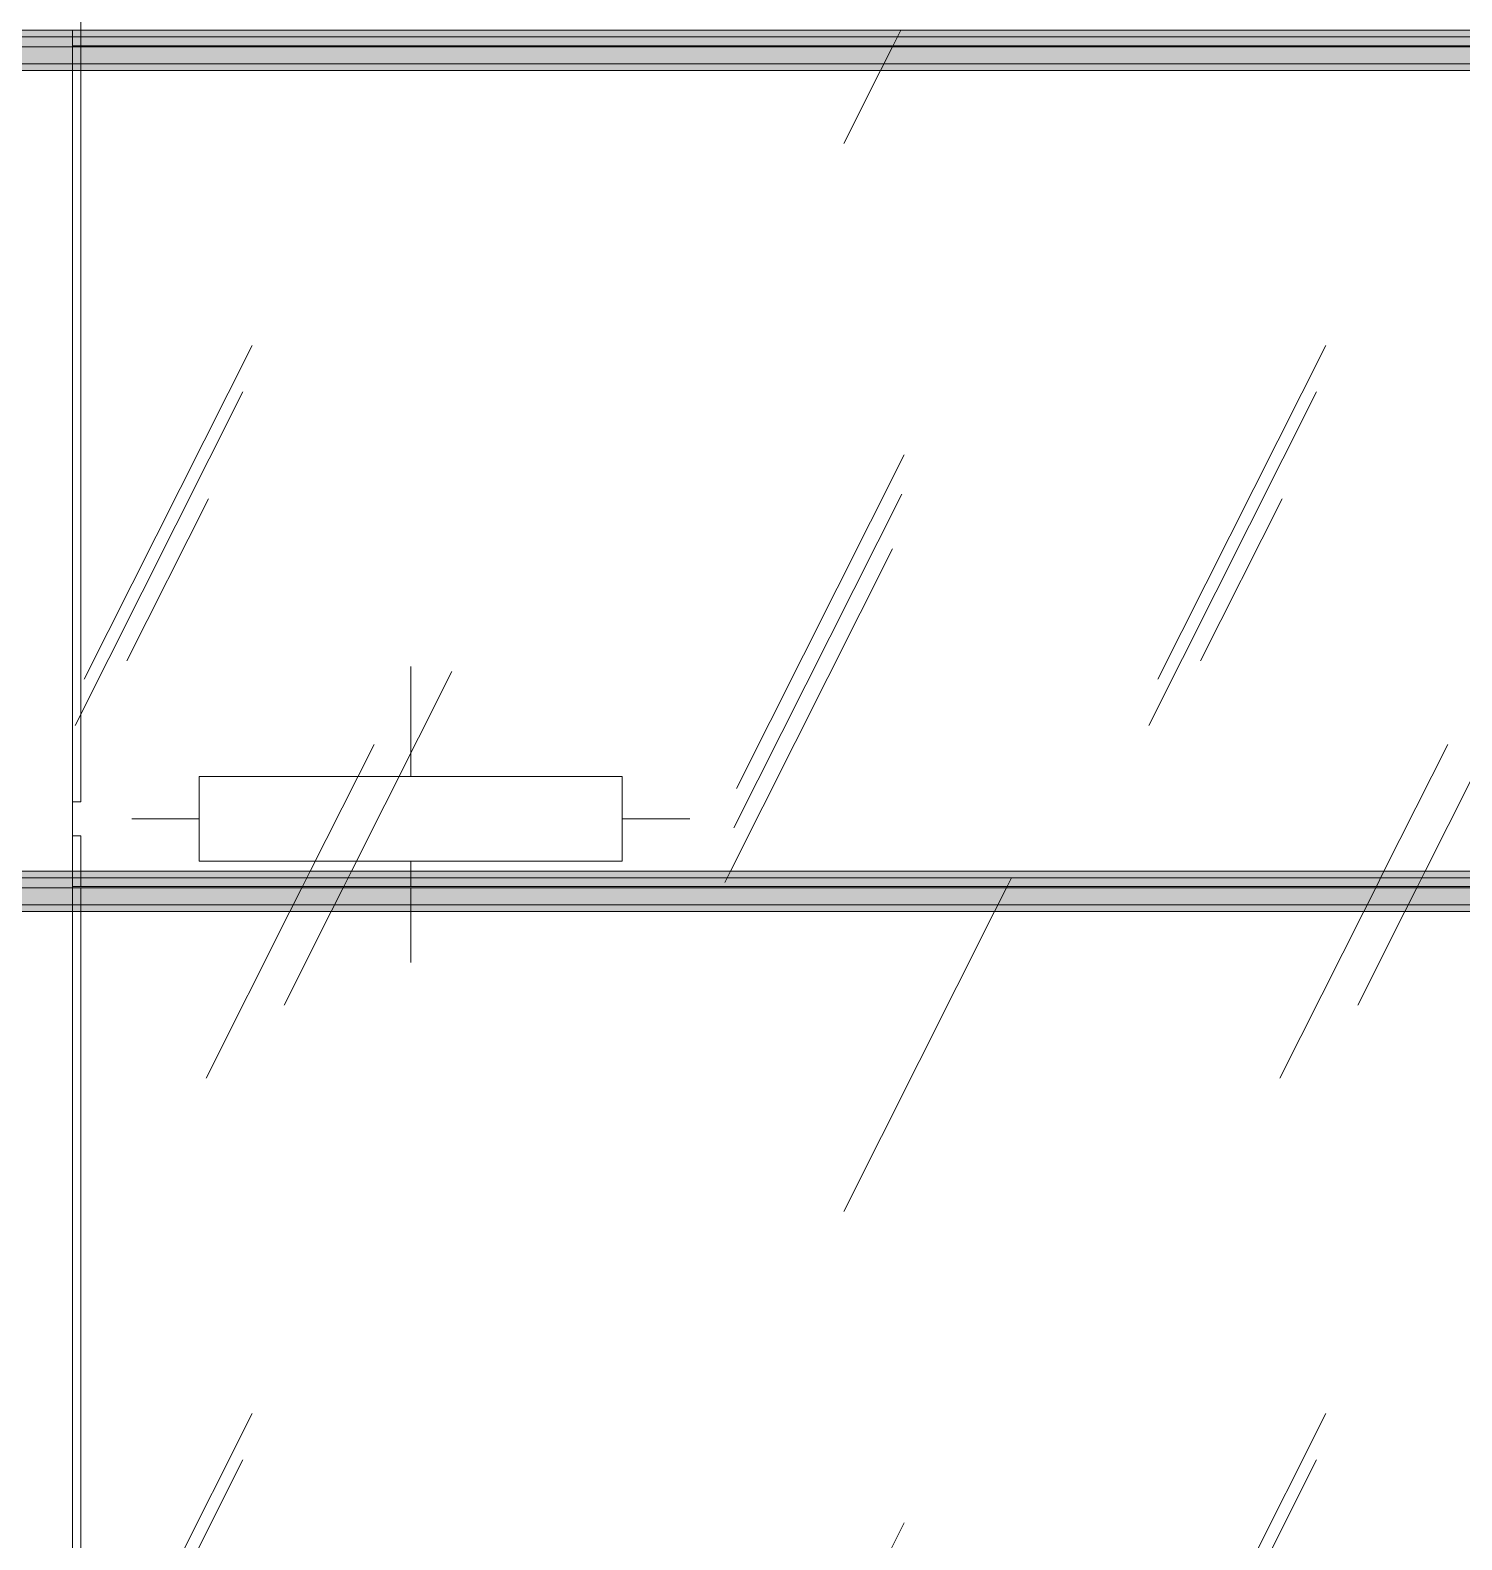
# Model space of a CAD drawing. Header units: millimetres. Extents: x 60855 to 206000, y 5274 to 78634.
# Drawn here: x 158010 to 159703, y 59482 to 61268 of the extents above; entities that cross this region are included whole.
import ezdxf

# ---------------------------------------------------------------- set-up
doc = ezdxf.new("R2010")
doc.units = ezdxf.units.MM
for name, color, linetype, lineweight in [('A-GLAZ-CURT', 52, 'Continuous', 9), ('A-GLAZ-CWMG', 51, 'Continuous', 9), ('C-PRKG', 70, 'Continuous', 9), ('S-COLS', 52, 'Continuous', 9)]:
    doc.layers.add(name, color=color, linetype=linetype, lineweight=lineweight)
doc.layers.add('A-GLAZ-CWMG-2', color=51, linetype='Continuous', lineweight=9, transparency=0.5)
pattern_1 = [(63.321, (1491.9, 475.3), (-0.0046, 1263.6984), [441.959, -2386.58]), (63.321, (221.9, 475.3), (-0.0046, 1263.6984), [441.959, -2386.58]), (63.321, (2099.84, 719.4), (-0.0046, 1263.6984), [441.959, -2386.58]), (63.321, (829.84, 719.4), (-0.0046, 1263.6984), [441.959, -2386.58]), (63.321, (2007.8, 633.24), (-0.0046, 1263.6984), [441.959, -2386.58]), (63.321, (737.8, 633.24), (-0.0046, 1263.6984), [441.959, -2386.58]), (63.321, (1914, 1126.8), (-0.0046, 1263.6984), [214.813, -2613.726]), (63.321, (644, 1126.8), (-0.0046, 1263.6984), [214.813, -2613.726]), (63.321, (1852.7, 1050.4), (-0.0046, 1263.6984), [441.959, -2386.58]), (63.321, (582.7, 1050.4), (-0.0046, 1263.6984), [441.959, -2386.58]), (63.321, (1863.5, 1105.26), (-0.0046, 1263.6984), [441.959, -2386.58]), (63.321, (593.5, 1105.26), (-0.0046, 1263.6984), [441.959, -2386.58]), (63.321, (1351.1, 864.7), (-0.0046, 1263.6984), [441.959, -2386.58]), (63.321, (81.1, 864.7), (-0.0046, 1263.6984), [441.959, -2386.58]), (63.321, (1361.95, 929.3), (-0.0046, 1263.6984), [441.959, -2386.58]), (63.321, (91.95, 929.3), (-0.0046, 1263.6984), [441.959, -2386.58]), (63.321, (1364.87, 975.9), (-0.0046, 1263.6984), [441.959, -2386.58]), (63.321, (94.87, 975.9), (-0.0046, 1263.6984), [441.959, -2386.58])]

# ---------------------------------------------------------------- blocks, each defined once
blk = doc.blocks.new('xe oto1 - xe oto-V65-TKCS_NHÀ XE 1 - MẶT BẰNG MÁI')
at = {"layer": 'C-PRKG'}
for p, q in [((-2050, -3950), (-2050, -3820)), ((-2050, -3950), (-2050, -3820)), ((-2300, -3950), (-1800, -3950)), ((-2300, -4050), (-2300, -3950)), ((-1800, -3950), (-1800, -4050)), ((-2300, -4000), (-2380, -4000)), ((-2300, -4000), (-2380, -4000)), ((-1720, -4000), (-1800, -4000)), ((-1720, -4000), (-1800, -4000)), ((-1800, -4050), (-2300, -4050)), ((-2050, -4062), (-2050, -4050)), ((-2050, -4062), (-2050, -4050)), ((-2050, -4080.3), (-2050, -4062)), ((-2050, -4080.3), (-2050, -4062)), ((-2050, -4109.8), (-2050, -4081.5)), ((-2050, -4109.8), (-2050, -4081.5)), ((-2050, -4170), (-2050, -4109.8)), ((-2050, -4170), (-2050, -4109.8))]:
    blk.add_line(p, q, dxfattribs=at)
blk = doc.blocks.new('TRỤ ĐỂ XE - TRỤ ĐỂ XE-V154-TKCS_NHÀ XE 1 - MẶT BẰNG MÁI')
at = {"layer": 'S-COLS'}
for p, q in [((-50, 109.8), (-50, 1057.1)), ((-60, 109.8), (-60, 960.7)), ((-60, 81.5), (-60, 109.8)), ((-50, 62), (-50, 109.8)), ((-60, 62), (-60, 80.3)), ((-60, 20), (-60, 62)), ((-50, -885.3), (-50, 61.6)), ((-50, 20), (-60, 20)), ((-60, -885.3), (-60, -20)), ((-50, -20), (-60, -20)), ((-60, -913.5), (-60, -885.3)), ((-50, -933), (-50, -885.3)), ((-60, -933), (-60, -914.7)), ((-60, -1363.3), (-60, -933))]:
    blk.add_line(p, q, dxfattribs=at)
blk = doc.blocks.new('System Panel - Glazed-2342062-TKCS_NHÀ XE 1 - MẶT BẰNG MÁI')
at = {"layer": 'A-GLAZ-CURT'}
h = blk.add_hatch(dxfattribs=at)
h.set_pattern_fill('FP_15', color=256, style=0, pattern_type=2)
h.set_pattern_definition(pattern_1)
h.paths.add_polyline_path([(91717.1, 59258.8), (91952.6, 59258.8), (91952.6, 59278.3), (68947.6, 59278.3), (68947.6, 59258.8), (90573.6, 59258.8)])
h.paths.add_polyline_path([(91952.6, 60225.5), (91952.6, 60253.8), (68947.6, 60253.8), (68947.6, 60225.5), (91717.1, 60225.5)])
h = blk.add_hatch(dxfattribs=at)
h.set_pattern_fill('FP_15', color=256, style=0, pattern_type=2)
h.set_pattern_definition(pattern_1)
h.paths.add_polyline_path([(91717.1, 59278.3), (91952.6, 59278.3), (91952.6, 60225.5), (68947.6, 60225.5), (68947.6, 59278.3), (90573.6, 59278.3)])
for p, q in [((91952.6, 60253.8), (68947.6, 60253.8)), ((84252.6, 60255), (89152.6, 60255))]:
    blk.add_line(p, q, dxfattribs=at)
blk = doc.blocks.new('System Panel - Glazed-V166-TKCS_NHÀ XE 1 - MẶT BẰNG MÁI')
at = {"layer": 'A-GLAZ-CURT'}
h = blk.add_hatch(dxfattribs=at)
h.set_pattern_fill('FP_15', color=256, style=0, pattern_type=2)
h.set_pattern_definition(pattern_1)
h.paths.add_polyline_path([(91717.1, 60253.8), (91952.6, 60253.8), (91952.6, 60273.3), (68947.6, 60273.3), (68947.6, 60253.8), (89430.2, 60253.8)])
h.paths.add_polyline_path([(71135.3, 61220.6), (91952.6, 61220.6), (91952.6, 61248.8), (68947.6, 61248.8), (68947.6, 61220.6)])
h = blk.add_hatch(dxfattribs=at)
h.set_pattern_fill('FP_15', color=256, style=0, pattern_type=2)
h.set_pattern_definition(pattern_1)
h.paths.add_polyline_path([(91717.1, 60273.3), (91952.6, 60273.3), (91952.6, 61220.6), (68947.6, 61220.6), (68947.6, 60273.3), (89430.2, 60273.3)])
for p, q in [((91952.6, 61248.8), (68947.6, 61248.8)), ((84252.6, 61250), (89152.6, 61250)), ((68947.6, 60253.8), (91952.6, 60253.8)), ((89152.6, 60255), (84252.6, 60255))]:
    blk.add_line(p, q, dxfattribs=at)
blk = doc.blocks.new('System Panel - Glazed-V167-TKCS_NHÀ XE 1 - MẶT BẰNG MÁI')
at = {"layer": 'A-GLAZ-CURT'}
h = blk.add_hatch(dxfattribs=at)
h.set_pattern_fill('FP_15', color=256, style=0, pattern_type=2)
h.set_pattern_definition(pattern_1)
h.paths.add_polyline_path([(91717.1, 61248.8), (91952.6, 61248.8), (91952.6, 61268.3), (68947.6, 61268.3), (68947.6, 61248.8), (89430.2, 61248.8)])
h.paths.add_polyline_path([(71135.3, 62215.6), (91952.6, 62215.6), (91952.6, 62243.9), (68947.6, 62243.9), (68947.6, 62215.6)])
for p, q in [((68947.6, 61248.8), (91952.6, 61248.8)), ((89152.6, 61250), (84252.6, 61250))]:
    blk.add_line(p, q, dxfattribs=at)
blk = doc.blocks.new('Rectangular Mullion - 40 x 80mm-2340579-TKCS_NHÀ XE 1 - MẶT BẰNG MÁI')
at = {"layer": 'A-GLAZ-CWMG-2'}
for points in [[(91952.6, 59270.3), (91952.6, 59278.3), (68947.6, 59278.3), (68947.6, 59270.3), (91717.1, 59270.3)], [(91952.6, 59230.5), (91952.6, 59270.3), (68947.6, 59270.3), (68947.6, 59230.5), (91717.1, 59230.5)]]:
    blk.add_hatch(color=256, dxfattribs=at).paths.add_polyline_path(points)
at = {"layer": 'A-GLAZ-CWMG'}
for p, q in [((68947.6, 59278.3), (91952.6, 59278.3)), ((91952.6, 59270.3), (68947.6, 59270.3)), ((91952.6, 59238.5), (68947.6, 59238.5)), ((91952.6, 59230.5), (68947.6, 59230.5))]:
    blk.add_line(p, q, dxfattribs=at)

msp = doc.modelspace()

# ---------------------------------------------------------------- block references
at = {"layer": 'A-GLAZ-CURT'}
for name in ['System Panel - Glazed-V167-TKCS_NHÀ XE 1 - MẶT BẰNG MÁI', 'System Panel - Glazed-V166-TKCS_NHÀ XE 1 - MẶT BẰNG MÁI', 'System Panel - Glazed-2342062-TKCS_NHÀ XE 1 - MẶT BẰNG MÁI']:
    msp.add_blockref(name, (73807.5, 0), dxfattribs=at)
at = {"layer": 'A-GLAZ-CWMG'}
for p in [(73807.5, 1990.1), (73807.5, 995)]:
    msp.add_blockref('Rectangular Mullion - 40 x 80mm-2340579-TKCS_NHÀ XE 1 - MẶT BẰNG MÁI', p, dxfattribs=at)
at = {"layer": 'C-PRKG'}
msp.add_blockref('xe oto1 - xe oto-V65-TKCS_NHÀ XE 1 - MẶT BẰNG MÁI', (160510.1, 64335.3), dxfattribs=at)
at = {"layer": 'S-COLS', "rotation": 180}
msp.add_blockref('TRỤ ĐỂ XE - TRỤ ĐỂ XE-V154-TKCS_NHÀ XE 1 - MẶT BẰNG MÁI', (158010.1, 60335.3), dxfattribs=at)

doc.saveas('drawing.dxf')
